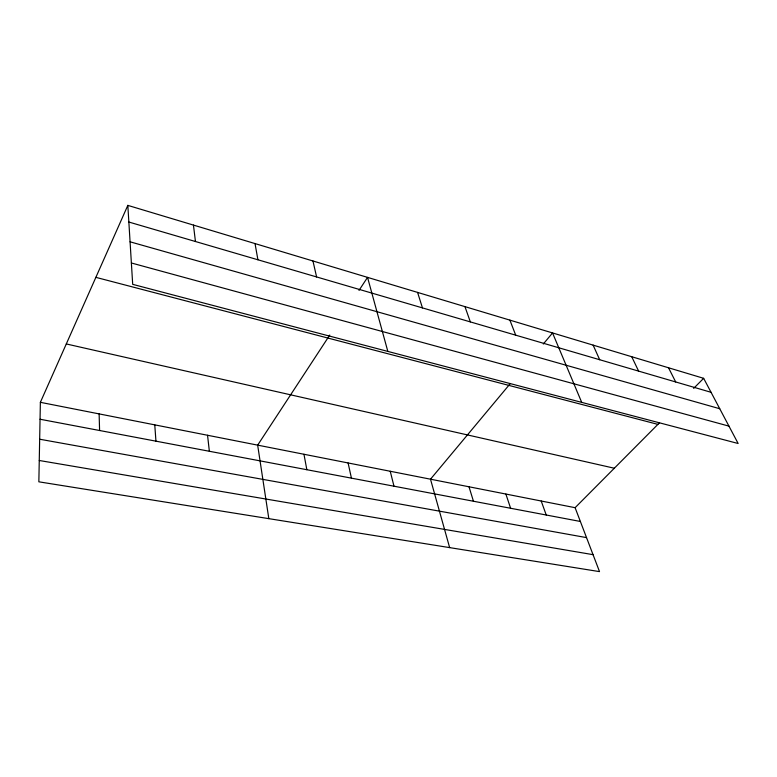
<?xml version="1.0" encoding="UTF-8"?>
<svg xmlns="http://www.w3.org/2000/svg" width="777" height="777" viewBox="0 0 777 777"><rect width="100%" height="100%" fill="white"/><g stroke="black" fill="none" stroke-linecap="round" stroke-linejoin="round"><path stroke-width="1.17" d="M40.375 402.321L38.85 481.818L599.523 571.619L575.106 507.692L40.375 402.321L127.826 205.381L703.651 378.321L738.15 443.502L132.692 284.343L127.826 205.381M329.749 335.072L257.663 445.143L268.823 518.657M359.003 290.404L367.54 277.379L387.83 351.418M510.324 383.537L430.497 479.195L449.64 547.61M543.298 344.026L552.544 332.935L581.711 402.379M575.106 507.692L659.556 422.707M693.657 388.383L703.651 378.321M39.258 460.489L593.045 554.661M39.666 439.219L586.528 537.616M40.054 419.24L580.361 521.464M66.298 343.949L614.316 468.23M95.872 277.35L657.896 424.378M131.381 262.985L728.962 426.136M130.07 241.812L719.745 408.731M128.856 222.037L711.052 392.298M668.531 367.774L675.689 381.954M631.73 356.721L638.616 371.115M593.113 345.124L599.689 359.732M509.887 320.124L515.714 335.178M541.21 501.019L546.231 515.005M464.957 306.633L470.338 321.901M505.876 494.055L510.615 508.265M417.579 292.405L422.455 307.896M469.007 486.79L473.446 501.233M390.239 471.26L393.978 486.198M312.956 260.985L316.598 276.942M348.096 462.966L351.437 478.156M303.962 454.263L306.847 469.716M255.031 243.589L257.915 259.78M193.444 225.087L195.454 241.521M207.546 435.266L209.363 451.272M154.769 424.864L155.944 441.161M99.126 413.898L99.592 430.507"/></g></svg>
